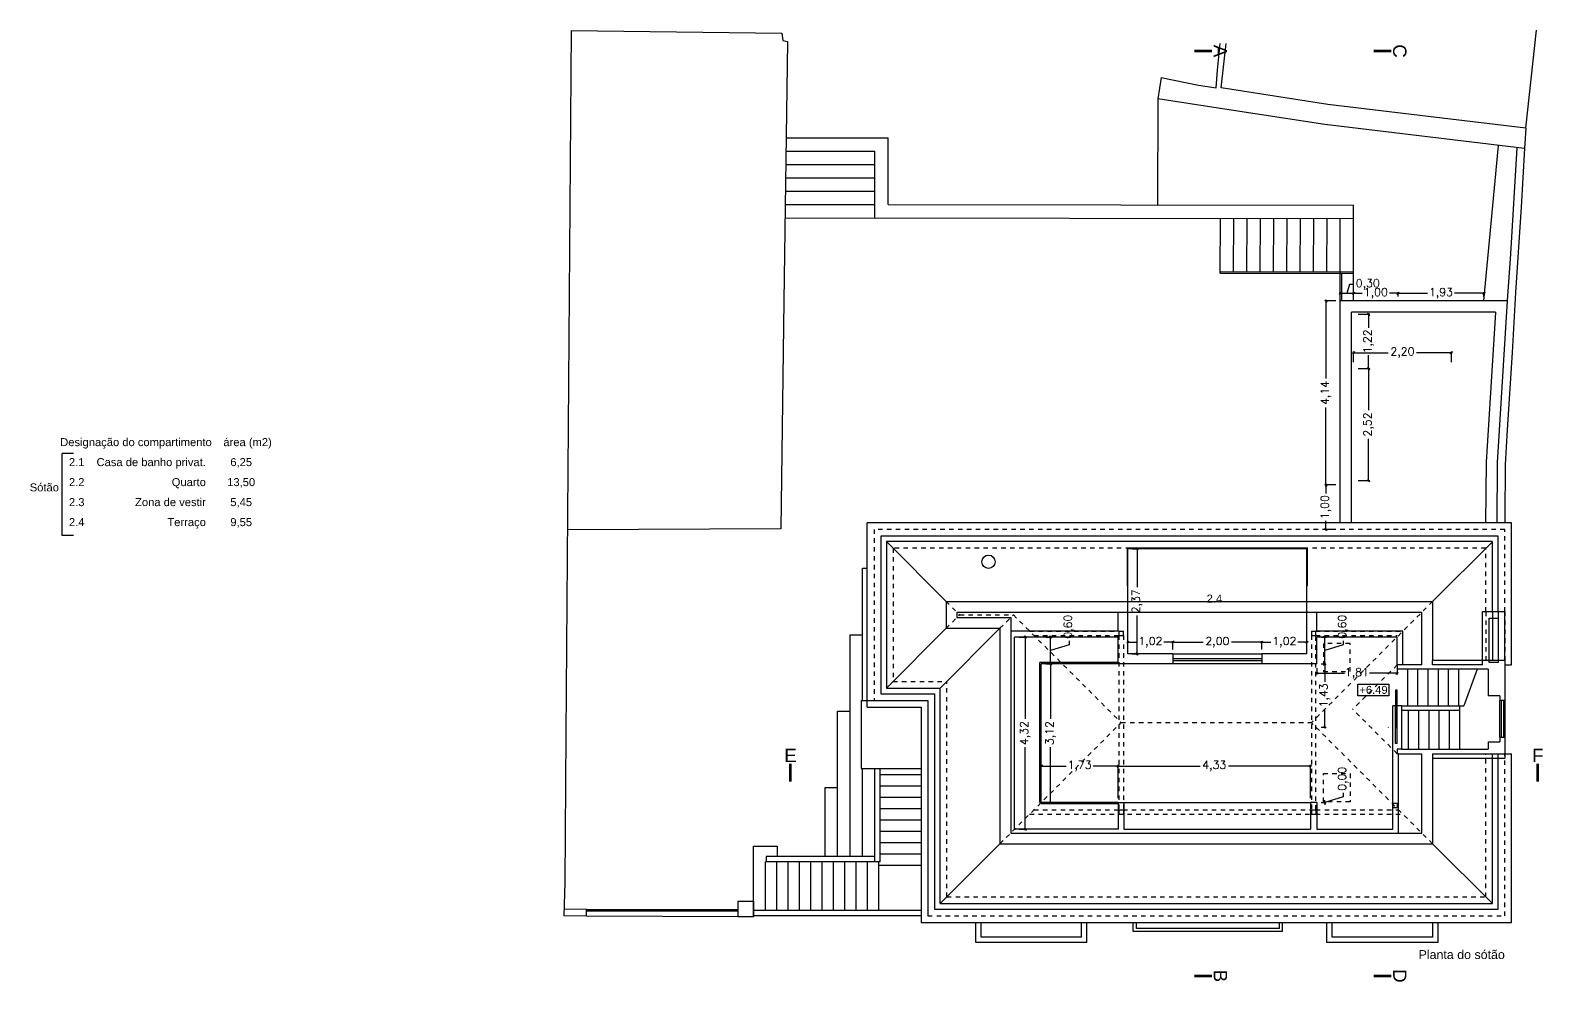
# Model space of a CAD drawing. Header units: millimetres. Extents: x 1778 to 2471, y 1406 to 1876.
# Drawn here: x 1815.65 to 1849.68, y 1670.15 to 1691.56 of the extents above; entities that cross this region are included whole.
import ezdxf
from ezdxf.enums import TextEntityAlignment as Align

# ---------------------------------------------------------------- set-up
doc = ezdxf.new("R2010")
doc.units = ezdxf.units.MM
doc.linetypes.add('HIDDEN', pattern=[9.525, 6.35, -3.175])
for name, color, linetype in [('ARQ_CONSTRUIR_CORTE', 10, 'Continuous'), ('ARQ_CONSTRUIR_VISTA', 30, 'Continuous'), ('ARQ_CONTRUIR_VAOS', 40, 'Continuous'), ('ARQ_DEMOLIR_CORTE', 2, 'Continuous'), ('ARQ_EXISNTENTE_VISTA', 9, 'Continuous'), ('ARQ_EXISTENTE_CORTE', 6, 'Continuous'), ('ARQ_LINHA_CORTE', 4, 'Continuous'), ('ARQ_TEXTO', 3, 'Continuous')]:
    doc.layers.add(name, color=color, linetype=linetype)
doc.layers.add('ARQ_COTAS', color=5, linetype='Continuous', lineweight=0)
doc.styles.add('ROMA1_20', font='romans.shx', dxfattribs={"height": 0.18})
doc.styles.get("Standard").update_dxf_attribs({"font": 'arial.ttf'})
doc.dimstyles.new('1_100', dxfattribs={"dimscale": 0.5, "dimtxt": 0.1, "dimasz": 0.1, "dimexe": 0.05, "dimexo": 0.2, "dimgap": 0.09, "dimtad": 0, "dimzin": 0, "dimtxsty": 'ROMA1_20', "dimblk": 'OBLIQUE', "dimcen": 0.1, "dimdle": 0.05, "dimazin": 0, "dimtfac": 1, "dimtofl": 0, "dimtmove": 1, "dimatfit": 3, "dimldrblk": 'DOTSMALL', "dimfxl": 0.075, "dimtolj": 1, "dimtzin": 0, "dimarcsym": 0})

# ---------------------------------------------------------------- blocks, each defined once
blk = doc.blocks.new('_Oblique')
at = {"color": 0, "linetype": 'ByBlock', "lineweight": -2}
blk.add_line((-0.5, -0.5), (0.5, 0.5), dxfattribs=at)
blk = doc.blocks.new('*D87')
at = {"layer": 'ARQ_COTAS', "color": 0, "lineweight": -2}
for p, q in [((1837.893, 1677.904), (1838.058, 1677.904)), ((1838.033, 1677.929), (1838.033, 1676.062)), ((1838.033, 1673.556), (1838.033, 1675.423)), ((1837.893, 1673.581), (1838.058, 1673.581))]:
    blk.add_line(p, q, dxfattribs=at)
at = {"layer": 'Defpoints', "color": 0}
for p in [(1837.793, 1677.904), (1837.793, 1673.581), (1838.033, 1673.581)]:
    blk.add_point(p, dxfattribs=at)
at = {"layer": 'ARQ_COTAS', "color": 0, "linetype": 'ByBlock', "lineweight": -2, "xscale": 0.05, "yscale": 0.05, "zscale": 0.05}
for p, rotation in [((1838.033, 1677.904), 90), ((1838.033, 1673.581), 270)]:
    blk.add_blockref('_Oblique', p, dxfattribs=dict(at, rotation=rotation))
at = {"layer": 'ARQ_COTAS', "color": 0, "insert": (1838.033, 1675.742), "char_height": 0.18, "attachment_point": 5, "rotation": 90, "style": 'ROMA1_20'}
blk.add_mtext('\\A1;4,32', dxfattribs=at)
blk = doc.blocks.new('_DOTSMALL')
at = {"color": 0, "linetype": 'ByBlock', "const_width": 0.5}
blk.add_lwpolyline([(-0.0625, 0, 1), (0.0625, 0, 1)], format="xyb", close=True, dxfattribs=at)
blk = doc.blocks.new('*D88')
at = {"layer": 'ARQ_COTAS', "color": 0, "lineweight": -2}
for p, q in [((1838.493, 1677.304), (1838.629, 1677.304)), ((1838.604, 1677.329), (1838.604, 1676.062)), ((1838.604, 1674.156), (1838.604, 1675.423)), ((1838.493, 1674.181), (1838.629, 1674.181))]:
    blk.add_line(p, q, dxfattribs=at)
at = {"layer": 'Defpoints', "color": 0}
for p in [(1838.393, 1677.304), (1838.393, 1674.181), (1838.604, 1674.181)]:
    blk.add_point(p, dxfattribs=at)
at = {"layer": 'ARQ_COTAS', "color": 0, "linetype": 'ByBlock', "lineweight": -2, "xscale": 0.05, "yscale": 0.05, "zscale": 0.05}
for p, rotation in [((1838.604, 1677.304), 90), ((1838.604, 1674.181), 270)]:
    blk.add_blockref('_Oblique', p, dxfattribs=dict(at, rotation=rotation))
at = {"layer": 'ARQ_COTAS', "color": 0, "insert": (1838.604, 1675.742), "char_height": 0.18, "attachment_point": 5, "rotation": 90, "style": 'ROMA1_20'}
blk.add_mtext('\\A1;3,12', dxfattribs=at)
blk = doc.blocks.new('*D89')
at = {"layer": 'ARQ_COTAS', "color": 0, "lineweight": -2}
for p, q in [((1838.493, 1677.904), (1838.629, 1677.904)), ((1838.604, 1677.279), (1838.604, 1677.929)), ((1839.018, 1677.728), (1838.604, 1677.604)), ((1839.018, 1677.818), (1839.018, 1677.728)), ((1838.493, 1677.304), (1838.629, 1677.304))]:
    blk.add_line(p, q, dxfattribs=at)
at = {"layer": 'Defpoints', "color": 0}
for p in [(1838.393, 1677.904), (1838.604, 1677.904), (1838.393, 1677.304)]:
    blk.add_point(p, dxfattribs=at)
at = {"layer": 'ARQ_COTAS', "color": 0, "linetype": 'ByBlock', "lineweight": -2, "xscale": 0.05, "yscale": 0.05, "zscale": 0.05}
for p, rotation in [((1838.604, 1677.904), 90), ((1838.604, 1677.304), 270)]:
    blk.add_blockref('_Oblique', p, dxfattribs=dict(at, rotation=rotation))
at = {"layer": 'ARQ_COTAS', "color": 0, "insert": (1839.018, 1678.137), "char_height": 0.18, "attachment_point": 5, "rotation": 90, "style": 'ROMA1_20'}
blk.add_mtext('\\A1;0,60', dxfattribs=at)
blk = doc.blocks.new('*D90')
at = {"layer": 'ARQ_COTAS', "color": 0, "lineweight": -2}
for p, q in [((1840.095, 1675.001), (1841.966, 1675.001)), ((1840.12, 1674.281), (1840.12, 1675.026)), ((1844.475, 1675.001), (1842.604, 1675.001)), ((1844.45, 1674.281), (1844.45, 1675.026))]:
    blk.add_line(p, q, dxfattribs=at)
at = {"layer": 'Defpoints', "color": 0}
for p in [(1844.45, 1675.001), (1840.12, 1674.181), (1844.45, 1674.181)]:
    blk.add_point(p, dxfattribs=at)
at = {"layer": 'ARQ_COTAS', "color": 0, "linetype": 'ByBlock', "lineweight": -2, "xscale": 0.05, "yscale": 0.05, "zscale": 0.05, "rotation": 180}
blk.add_blockref('_Oblique', (1840.12, 1675.001), dxfattribs=at)
at = {"layer": 'ARQ_COTAS', "color": 0, "linetype": 'ByBlock', "lineweight": -2, "xscale": 0.05, "yscale": 0.05, "zscale": 0.05}
blk.add_blockref('_Oblique', (1844.45, 1675.001), dxfattribs=at)
at = {"layer": 'ARQ_COTAS', "color": 0, "insert": (1842.285, 1675.001), "char_height": 0.18, "attachment_point": 5, "style": 'ROMA1_20'}
blk.add_mtext('\\A1;4,33', dxfattribs=at)
blk = doc.blocks.new('*D91')
at = {"layer": 'ARQ_COTAS', "color": 0, "lineweight": -2}
for p, q in [((1838.368, 1675.001), (1838.95, 1675.001)), ((1838.393, 1674.381), (1838.393, 1675.026)), ((1840.145, 1675.001), (1839.563, 1675.001)), ((1840.12, 1674.381), (1840.12, 1675.026))]:
    blk.add_line(p, q, dxfattribs=at)
at = {"layer": 'Defpoints', "color": 0}
for p in [(1838.393, 1675.001), (1838.393, 1674.281), (1840.12, 1674.281)]:
    blk.add_point(p, dxfattribs=at)
at = {"layer": 'ARQ_COTAS', "color": 0, "linetype": 'ByBlock', "lineweight": -2, "xscale": 0.05, "yscale": 0.05, "zscale": 0.05, "rotation": 180}
blk.add_blockref('_Oblique', (1838.393, 1675.001), dxfattribs=at)
at = {"layer": 'ARQ_COTAS', "color": 0, "linetype": 'ByBlock', "lineweight": -2, "xscale": 0.05, "yscale": 0.05, "zscale": 0.05}
blk.add_blockref('_Oblique', (1840.12, 1675.001), dxfattribs=at)
at = {"layer": 'ARQ_COTAS', "color": 0, "insert": (1839.256, 1675.001), "char_height": 0.18, "attachment_point": 5, "style": 'ROMA1_20'}
blk.add_mtext('\\A1;1,73', dxfattribs=at)
blk = doc.blocks.new('*D92')
at = {"layer": 'ARQ_COTAS', "color": 0, "lineweight": -2}
for p, q in [((1844.565, 1677.088), (1845.214, 1677.088)), ((1844.59, 1677.204), (1844.59, 1677.063)), ((1846.424, 1677.088), (1845.775, 1677.088)), ((1846.399, 1677.204), (1846.399, 1677.063))]:
    blk.add_line(p, q, dxfattribs=at)
at = {"layer": 'Defpoints', "color": 0}
for p in [(1844.59, 1677.304), (1846.399, 1677.304), (1846.399, 1677.088)]:
    blk.add_point(p, dxfattribs=at)
at = {"layer": 'ARQ_COTAS', "color": 0, "linetype": 'ByBlock', "lineweight": -2, "xscale": 0.05, "yscale": 0.05, "zscale": 0.05, "rotation": 180}
blk.add_blockref('_Oblique', (1844.59, 1677.088), dxfattribs=at)
at = {"layer": 'ARQ_COTAS', "color": 0, "linetype": 'ByBlock', "lineweight": -2, "xscale": 0.05, "yscale": 0.05, "zscale": 0.05}
blk.add_blockref('_Oblique', (1846.399, 1677.088), dxfattribs=at)
at = {"layer": 'ARQ_COTAS', "color": 0, "insert": (1845.494, 1677.088), "char_height": 0.18, "attachment_point": 5, "style": 'ROMA1_20'}
blk.add_mtext('\\A1;1,81', dxfattribs=at)
blk = doc.blocks.new('*D93')
at = {"layer": 'ARQ_COTAS', "color": 0, "lineweight": -2}
for p, q in [((1845.187, 1674.395), (1845.187, 1674.305)), ((1844.69, 1674.181), (1844.798, 1674.181)), ((1844.69, 1674.181), (1844.798, 1674.181)), ((1845.187, 1674.305), (1844.773, 1674.181)), ((1844.773, 1674.181), (1844.773, 1674.231)), ((1844.773, 1674.156), (1844.773, 1674.206)), ((1844.773, 1674.181), (1844.773, 1674.131))]:
    blk.add_line(p, q, dxfattribs=at)
at = {"layer": 'Defpoints', "color": 0}
for p in [(1844.59, 1674.181), (1844.59, 1674.181), (1844.773, 1674.181)]:
    blk.add_point(p, dxfattribs=at)
at = {"layer": 'ARQ_COTAS', "color": 0, "linetype": 'ByBlock', "lineweight": -2, "xscale": 0.05, "yscale": 0.05, "zscale": 0.05}
for rotation in [90, 270]:
    blk.add_blockref('_Oblique', (1844.773, 1674.181), dxfattribs=dict(at, rotation=rotation))
at = {"layer": 'ARQ_COTAS', "color": 0, "insert": (1845.187, 1674.714), "char_height": 0.18, "attachment_point": 5, "rotation": 90, "style": 'ROMA1_20'}
blk.add_mtext('\\A1;0,00', dxfattribs=at)
blk = doc.blocks.new('*D94')
at = {"layer": 'ARQ_COTAS', "color": 0, "lineweight": -2}
for p, q in [((1844.69, 1677.304), (1844.798, 1677.304)), ((1844.773, 1677.329), (1844.773, 1676.897)), ((1844.773, 1675.853), (1844.773, 1676.284)), ((1844.69, 1675.878), (1844.798, 1675.878))]:
    blk.add_line(p, q, dxfattribs=at)
at = {"layer": 'Defpoints', "color": 0}
for p in [(1844.59, 1677.304), (1844.773, 1677.304), (1844.59, 1675.878)]:
    blk.add_point(p, dxfattribs=at)
at = {"layer": 'ARQ_COTAS', "color": 0, "linetype": 'ByBlock', "lineweight": -2, "xscale": 0.05, "yscale": 0.05, "zscale": 0.05}
for p, rotation in [((1844.773, 1677.304), 90), ((1844.773, 1675.878), 270)]:
    blk.add_blockref('_Oblique', p, dxfattribs=dict(at, rotation=rotation))
at = {"layer": 'ARQ_COTAS', "color": 0, "insert": (1844.773, 1676.591), "char_height": 0.18, "attachment_point": 5, "rotation": 90, "style": 'ROMA1_20'}
blk.add_mtext('\\A1;1,43', dxfattribs=at)
blk = doc.blocks.new('*D95')
at = {"layer": 'ARQ_COTAS', "color": 0, "lineweight": -2}
for p, q in [((1844.69, 1677.904), (1844.798, 1677.904)), ((1844.773, 1677.279), (1844.773, 1677.929)), ((1845.187, 1677.728), (1844.773, 1677.604)), ((1845.187, 1677.818), (1845.187, 1677.728)), ((1844.69, 1677.304), (1844.798, 1677.304))]:
    blk.add_line(p, q, dxfattribs=at)
at = {"layer": 'Defpoints', "color": 0}
for p in [(1844.59, 1677.904), (1844.773, 1677.904), (1844.59, 1677.304)]:
    blk.add_point(p, dxfattribs=at)
at = {"layer": 'ARQ_COTAS', "color": 0, "linetype": 'ByBlock', "lineweight": -2, "xscale": 0.05, "yscale": 0.05, "zscale": 0.05}
for p, rotation in [((1844.773, 1677.904), 90), ((1844.773, 1677.304), 270)]:
    blk.add_blockref('_Oblique', p, dxfattribs=dict(at, rotation=rotation))
at = {"layer": 'ARQ_COTAS', "color": 0, "insert": (1845.187, 1678.137), "char_height": 0.18, "attachment_point": 5, "rotation": 90, "style": 'ROMA1_20'}
blk.add_mtext('\\A1;0,60', dxfattribs=at)
blk = doc.blocks.new('*D96')
at = {"layer": 'ARQ_COTAS', "color": 0, "lineweight": -2}
for p, q in [((1840.315, 1677.788), (1840.541, 1677.788)), ((1840.34, 1677.624), (1840.34, 1677.813)), ((1841.38, 1677.788), (1841.154, 1677.788)), ((1841.355, 1677.624), (1841.355, 1677.813))]:
    blk.add_line(p, q, dxfattribs=at)
at = {"layer": 'Defpoints', "color": 0}
for p in [(1841.355, 1677.788), (1840.34, 1677.524), (1841.355, 1677.524)]:
    blk.add_point(p, dxfattribs=at)
at = {"layer": 'ARQ_COTAS', "color": 0, "linetype": 'ByBlock', "lineweight": -2, "xscale": 0.05, "yscale": 0.05, "zscale": 0.05, "rotation": 180}
blk.add_blockref('_Oblique', (1840.34, 1677.788), dxfattribs=at)
at = {"layer": 'ARQ_COTAS', "color": 0, "linetype": 'ByBlock', "lineweight": -2, "xscale": 0.05, "yscale": 0.05, "zscale": 0.05}
blk.add_blockref('_Oblique', (1841.355, 1677.788), dxfattribs=at)
at = {"layer": 'ARQ_COTAS', "color": 0, "insert": (1840.848, 1677.788), "char_height": 0.18, "attachment_point": 5, "style": 'ROMA1_20'}
blk.add_mtext('\\A1;1,02', dxfattribs=at)
blk = doc.blocks.new('*D97')
at = {"layer": 'ARQ_COTAS', "color": 0, "lineweight": -2}
for p, q in [((1841.33, 1677.788), (1842.036, 1677.788)), ((1841.355, 1677.624), (1841.355, 1677.813)), ((1843.38, 1677.788), (1842.674, 1677.788)), ((1843.355, 1677.624), (1843.355, 1677.813))]:
    blk.add_line(p, q, dxfattribs=at)
at = {"layer": 'Defpoints', "color": 0}
for p in [(1843.355, 1677.788), (1841.355, 1677.524), (1843.355, 1677.524)]:
    blk.add_point(p, dxfattribs=at)
at = {"layer": 'ARQ_COTAS', "color": 0, "linetype": 'ByBlock', "lineweight": -2, "xscale": 0.05, "yscale": 0.05, "zscale": 0.05, "rotation": 180}
blk.add_blockref('_Oblique', (1841.355, 1677.788), dxfattribs=at)
at = {"layer": 'ARQ_COTAS', "color": 0, "linetype": 'ByBlock', "lineweight": -2, "xscale": 0.05, "yscale": 0.05, "zscale": 0.05}
blk.add_blockref('_Oblique', (1843.355, 1677.788), dxfattribs=at)
at = {"layer": 'ARQ_COTAS', "color": 0, "insert": (1842.355, 1677.788), "char_height": 0.18, "attachment_point": 5, "style": 'ROMA1_20'}
blk.add_mtext('\\A1;2,00', dxfattribs=at)
blk = doc.blocks.new('*D98')
at = {"layer": 'ARQ_COTAS', "color": 0, "lineweight": -2}
for p, q in [((1843.33, 1677.788), (1843.556, 1677.788)), ((1843.355, 1677.624), (1843.355, 1677.813)), ((1844.395, 1677.788), (1844.169, 1677.788)), ((1844.37, 1677.624), (1844.37, 1677.813))]:
    blk.add_line(p, q, dxfattribs=at)
at = {"layer": 'Defpoints', "color": 0}
for p in [(1844.37, 1677.788), (1843.355, 1677.524), (1844.37, 1677.524)]:
    blk.add_point(p, dxfattribs=at)
at = {"layer": 'ARQ_COTAS', "color": 0, "linetype": 'ByBlock', "lineweight": -2, "xscale": 0.05, "yscale": 0.05, "zscale": 0.05, "rotation": 180}
blk.add_blockref('_Oblique', (1843.355, 1677.788), dxfattribs=at)
at = {"layer": 'ARQ_COTAS', "color": 0, "linetype": 'ByBlock', "lineweight": -2, "xscale": 0.05, "yscale": 0.05, "zscale": 0.05}
blk.add_blockref('_Oblique', (1844.37, 1677.788), dxfattribs=at)
at = {"layer": 'ARQ_COTAS', "color": 0, "insert": (1843.863, 1677.788), "char_height": 0.18, "attachment_point": 5, "style": 'ROMA1_20'}
blk.add_mtext('\\A1;1,02', dxfattribs=at)
blk = doc.blocks.new('*D99')
at = {"layer": 'ARQ_COTAS', "color": 0, "lineweight": -2}
for p, q in [((1840.44, 1679.891), (1840.574, 1679.891)), ((1840.549, 1679.916), (1840.549, 1679.027)), ((1840.549, 1677.499), (1840.549, 1678.388)), ((1840.44, 1677.524), (1840.574, 1677.524))]:
    blk.add_line(p, q, dxfattribs=at)
at = {"layer": 'Defpoints', "color": 0}
for p in [(1840.34, 1679.891), (1840.549, 1679.891), (1840.34, 1677.524)]:
    blk.add_point(p, dxfattribs=at)
at = {"layer": 'ARQ_COTAS', "color": 0, "linetype": 'ByBlock', "lineweight": -2, "xscale": 0.05, "yscale": 0.05, "zscale": 0.05}
for p, rotation in [((1840.549, 1679.891), 90), ((1840.549, 1677.524), 270)]:
    blk.add_blockref('_Oblique', p, dxfattribs=dict(at, rotation=rotation))
at = {"layer": 'ARQ_COTAS', "color": 0, "insert": (1840.549, 1678.707), "char_height": 0.18, "attachment_point": 5, "rotation": 90, "style": 'ROMA1_20'}
blk.add_mtext('\\A1;2,37', dxfattribs=at)
blk = doc.blocks.new('*D261')
at = {"layer": 'ARQ_COTAS', "color": 0, "lineweight": -2}
for p, q in [((1845.095, 1685.641), (1845.445, 1685.641)), ((1845.12, 1685.568), (1845.12, 1685.666)), ((1845.33, 1685.841), (1845.27, 1685.641)), ((1845.42, 1685.841), (1845.33, 1685.841)), ((1845.42, 1685.568), (1845.42, 1685.666))]:
    blk.add_line(p, q, dxfattribs=at)
at = {"layer": 'Defpoints', "color": 0}
for p in [(1845.42, 1685.641), (1845.12, 1685.468), (1845.42, 1685.468)]:
    blk.add_point(p, dxfattribs=at)
at = {"layer": 'ARQ_COTAS', "color": 0, "linetype": 'ByBlock', "lineweight": -2, "xscale": 0.05, "yscale": 0.05, "zscale": 0.05, "rotation": 180}
blk.add_blockref('_Oblique', (1845.12, 1685.641), dxfattribs=at)
at = {"layer": 'ARQ_COTAS', "color": 0, "linetype": 'ByBlock', "lineweight": -2, "xscale": 0.05, "yscale": 0.05, "zscale": 0.05}
blk.add_blockref('_Oblique', (1845.42, 1685.641), dxfattribs=at)
at = {"layer": 'ARQ_COTAS', "color": 0, "insert": (1845.739, 1685.841), "char_height": 0.18, "attachment_point": 5, "style": 'ROMA1_20'}
blk.add_mtext('\\A1;0,30', dxfattribs=at)
blk = doc.blocks.new('*D262')
at = {"layer": 'ARQ_COTAS', "color": 0, "lineweight": -2}
for p, q in [((1845.395, 1685.641), (1845.614, 1685.641)), ((1845.42, 1685.568), (1845.42, 1685.666)), ((1846.445, 1685.641), (1846.226, 1685.641)), ((1846.42, 1685.568), (1846.42, 1685.666))]:
    blk.add_line(p, q, dxfattribs=at)
at = {"layer": 'Defpoints', "color": 0}
for p in [(1846.42, 1685.641), (1845.42, 1685.468), (1846.42, 1685.468)]:
    blk.add_point(p, dxfattribs=at)
at = {"layer": 'ARQ_COTAS', "color": 0, "linetype": 'ByBlock', "lineweight": -2, "xscale": 0.05, "yscale": 0.05, "zscale": 0.05, "rotation": 180}
blk.add_blockref('_Oblique', (1845.42, 1685.641), dxfattribs=at)
at = {"layer": 'ARQ_COTAS', "color": 0, "linetype": 'ByBlock', "lineweight": -2, "xscale": 0.05, "yscale": 0.05, "zscale": 0.05}
blk.add_blockref('_Oblique', (1846.42, 1685.641), dxfattribs=at)
at = {"layer": 'ARQ_COTAS', "color": 0, "insert": (1845.92, 1685.641), "char_height": 0.18, "attachment_point": 5, "style": 'ROMA1_20'}
blk.add_mtext('\\A1;1,00', dxfattribs=at)
blk = doc.blocks.new('*D263')
at = {"layer": 'ARQ_COTAS', "color": 0, "lineweight": -2}
for p, q in [((1845.52, 1685.168), (1845.784, 1685.168)), ((1845.759, 1685.193), (1845.759, 1684.864)), ((1845.759, 1683.923), (1845.759, 1684.251)), ((1845.52, 1683.948), (1845.784, 1683.948))]:
    blk.add_line(p, q, dxfattribs=at)
at = {"layer": 'Defpoints', "color": 0}
for p in [(1845.42, 1685.168), (1845.42, 1683.948), (1845.759, 1683.948)]:
    blk.add_point(p, dxfattribs=at)
at = {"layer": 'ARQ_COTAS', "color": 0, "linetype": 'ByBlock', "lineweight": -2, "xscale": 0.05, "yscale": 0.05, "zscale": 0.05}
for p, rotation in [((1845.759, 1685.168), 90), ((1845.759, 1683.948), 270)]:
    blk.add_blockref('_Oblique', p, dxfattribs=dict(at, rotation=rotation))
at = {"layer": 'ARQ_COTAS', "color": 0, "insert": (1845.759, 1684.558), "char_height": 0.18, "attachment_point": 5, "rotation": 90, "style": 'ROMA1_20'}
blk.add_mtext('\\A1;1,22', dxfattribs=at)
blk = doc.blocks.new('*D264')
at = {"layer": 'ARQ_COTAS', "color": 0, "lineweight": -2}
for p, q in [((1845.52, 1683.948), (1845.784, 1683.948)), ((1845.759, 1683.973), (1845.759, 1683.007)), ((1845.759, 1681.403), (1845.759, 1682.368)), ((1845.52, 1681.428), (1845.784, 1681.428))]:
    blk.add_line(p, q, dxfattribs=at)
at = {"layer": 'Defpoints', "color": 0}
for p in [(1845.42, 1683.948), (1845.42, 1681.428), (1845.759, 1681.428)]:
    blk.add_point(p, dxfattribs=at)
at = {"layer": 'ARQ_COTAS', "color": 0, "linetype": 'ByBlock', "lineweight": -2, "xscale": 0.05, "yscale": 0.05, "zscale": 0.05}
for p, rotation in [((1845.759, 1683.948), 90), ((1845.759, 1681.428), 270)]:
    blk.add_blockref('_Oblique', p, dxfattribs=dict(at, rotation=rotation))
at = {"layer": 'ARQ_COTAS', "color": 0, "insert": (1845.759, 1682.688), "char_height": 0.18, "attachment_point": 5, "rotation": 90, "style": 'ROMA1_20'}
blk.add_mtext('\\A1;2,52', dxfattribs=at)
blk = doc.blocks.new('*D265')
at = {"layer": 'ARQ_COTAS', "color": 0, "lineweight": -2}
for p, q in [((1845.395, 1684.304), (1846.201, 1684.304)), ((1845.42, 1684.089), (1845.42, 1684.329)), ((1847.645, 1684.304), (1846.839, 1684.304)), ((1847.62, 1684.089), (1847.62, 1684.329))]:
    blk.add_line(p, q, dxfattribs=at)
at = {"layer": 'Defpoints', "color": 0}
for p in [(1847.62, 1684.304), (1845.42, 1683.989), (1847.62, 1683.989)]:
    blk.add_point(p, dxfattribs=at)
at = {"layer": 'ARQ_COTAS', "color": 0, "linetype": 'ByBlock', "lineweight": -2, "xscale": 0.05, "yscale": 0.05, "zscale": 0.05, "rotation": 180}
blk.add_blockref('_Oblique', (1845.42, 1684.304), dxfattribs=at)
at = {"layer": 'ARQ_COTAS', "color": 0, "linetype": 'ByBlock', "lineweight": -2, "xscale": 0.05, "yscale": 0.05, "zscale": 0.05}
blk.add_blockref('_Oblique', (1847.62, 1684.304), dxfattribs=at)
at = {"layer": 'ARQ_COTAS', "color": 0, "insert": (1846.52, 1684.304), "char_height": 0.18, "attachment_point": 5, "style": 'ROMA1_20'}
blk.add_mtext('\\A1;2,20', dxfattribs=at)
blk = doc.blocks.new('*D266')
at = {"layer": 'ARQ_COTAS', "color": 0, "lineweight": -2}
for p, q in [((1845.02, 1681.328), (1844.773, 1681.328)), ((1844.798, 1681.353), (1844.798, 1681.134)), ((1844.798, 1680.303), (1844.798, 1680.521)), ((1845.02, 1680.328), (1844.773, 1680.328))]:
    blk.add_line(p, q, dxfattribs=at)
at = {"layer": 'Defpoints', "color": 0}
for p in [(1845.12, 1681.328), (1844.798, 1680.328), (1845.12, 1680.328)]:
    blk.add_point(p, dxfattribs=at)
at = {"layer": 'ARQ_COTAS', "color": 0, "linetype": 'ByBlock', "lineweight": -2, "xscale": 0.05, "yscale": 0.05, "zscale": 0.05}
for p, rotation in [((1844.798, 1681.328), 90), ((1844.798, 1680.328), 270)]:
    blk.add_blockref('_Oblique', p, dxfattribs=dict(at, rotation=rotation))
at = {"layer": 'ARQ_COTAS', "color": 0, "insert": (1844.798, 1680.828), "char_height": 0.18, "attachment_point": 5, "rotation": 90, "style": 'ROMA1_20'}
blk.add_mtext('\\A1;1,00', dxfattribs=at)
blk = doc.blocks.new('*D267')
at = {"layer": 'ARQ_COTAS', "color": 0, "lineweight": -2}
for p, q in [((1846.395, 1685.641), (1847.08, 1685.641)), ((1846.42, 1685.568), (1846.42, 1685.666)), ((1848.377, 1685.641), (1847.693, 1685.641)), ((1848.352, 1685.568), (1848.352, 1685.666))]:
    blk.add_line(p, q, dxfattribs=at)
at = {"layer": 'Defpoints', "color": 0}
for p in [(1848.352, 1685.641), (1846.42, 1685.468), (1848.352, 1685.468)]:
    blk.add_point(p, dxfattribs=at)
at = {"layer": 'ARQ_COTAS', "color": 0, "linetype": 'ByBlock', "lineweight": -2, "xscale": 0.05, "yscale": 0.05, "zscale": 0.05, "rotation": 180}
blk.add_blockref('_Oblique', (1846.42, 1685.641), dxfattribs=at)
at = {"layer": 'ARQ_COTAS', "color": 0, "linetype": 'ByBlock', "lineweight": -2, "xscale": 0.05, "yscale": 0.05, "zscale": 0.05}
blk.add_blockref('_Oblique', (1848.352, 1685.641), dxfattribs=at)
at = {"layer": 'ARQ_COTAS', "color": 0, "insert": (1847.386, 1685.641), "char_height": 0.18, "attachment_point": 5, "style": 'ROMA1_20'}
blk.add_mtext('\\A1;1,93', dxfattribs=at)
blk = doc.blocks.new('*D268')
at = {"layer": 'ARQ_COTAS', "color": 0, "lineweight": -2}
for p, q in [((1845.02, 1685.468), (1844.773, 1685.468)), ((1844.798, 1685.493), (1844.798, 1683.721)), ((1844.798, 1681.303), (1844.798, 1683.074)), ((1845.02, 1681.328), (1844.773, 1681.328))]:
    blk.add_line(p, q, dxfattribs=at)
at = {"layer": 'Defpoints', "color": 0}
for p in [(1845.12, 1685.468), (1844.798, 1681.328), (1845.12, 1681.328)]:
    blk.add_point(p, dxfattribs=at)
at = {"layer": 'ARQ_COTAS', "color": 0, "linetype": 'ByBlock', "lineweight": -2, "xscale": 0.05, "yscale": 0.05, "zscale": 0.05}
for p, rotation in [((1844.798, 1685.468), 90), ((1844.798, 1681.328), 270)]:
    blk.add_blockref('_Oblique', p, dxfattribs=dict(at, rotation=rotation))
at = {"layer": 'ARQ_COTAS', "color": 0, "insert": (1844.798, 1683.398), "char_height": 0.18, "attachment_point": 5, "rotation": 90, "style": 'ROMA1_20'}
blk.add_mtext('\\A1;4,14', dxfattribs=at)

msp = doc.modelspace()

# ---------------------------------------------------------------- linework, layer by layer
at = {"layer": 'ARQ_CONSTRUIR_CORTE'}
for p, q in [((1840.12, 1678.034), (1840.12, 1678.463)), ((1840.34, 1677.524), (1840.34, 1678.705)), ((1844.37, 1677.524), (1844.37, 1678.705)), ((1844.59, 1678.034), (1844.59, 1678.463)), ((1840.12, 1678.034), (1837.705, 1678.034)), ((1837.793, 1673.581), (1837.793, 1677.904)), ((1840.12, 1677.904), (1837.793, 1677.904)), ((1840.12, 1677.304), (1840.12, 1677.904)), ((1846.529, 1678.034), (1844.59, 1678.034)), ((1844.59, 1677.304), (1844.59, 1677.904)), ((1846.399, 1677.904), (1844.59, 1677.904)), ((1846.4, 1677.278), (1846.399, 1677.904)), ((1846.529, 1677.278), (1846.529, 1678.034)), ((1841.355, 1677.524), (1840.34, 1677.524)), ((1841.355, 1677.524), (1841.355, 1677.304)), ((1844.37, 1677.524), (1843.355, 1677.524)), ((1843.355, 1677.524), (1843.355, 1677.304)), ((1848.82, 1677.378), (1847.197, 1677.378)), ((1841.355, 1677.304), (1840.12, 1677.304)), ((1844.59, 1677.304), (1843.355, 1677.304)), ((1846.3, 1673.581), (1846.3, 1676.358)), ((1846.36, 1676.358), (1846.3, 1676.358)), ((1846.36, 1675.508), (1846.36, 1676.358)), ((1846.4, 1675.508), (1846.4, 1676.358)), ((1846.5, 1676.358), (1846.4, 1676.358)), ((1846.5, 1676.358), (1846.5, 1675.378)), ((1846.4, 1675.508), (1846.36, 1675.508)), ((1846.43, 1673.492), (1846.43, 1675.278)), ((1847.196, 1675.178), (1848.82, 1675.178)), ((1848.82, 1675.278), (1848.82, 1675.178)), ((1840.12, 1674.181), (1840.12, 1673.581)), ((1840.12, 1674.181), (1840.25, 1674.181)), ((1840.25, 1674.181), (1840.25, 1673.581)), ((1844.45, 1674.181), (1844.45, 1673.581)), ((1844.59, 1674.181), (1844.45, 1674.181)), ((1844.59, 1674.181), (1844.59, 1673.581)), ((1840.12, 1673.581), (1837.793, 1673.581)), ((1840.25, 1673.581), (1844.45, 1673.581)), ((1844.59, 1673.581), (1846.3, 1673.581))]:
    msp.add_line(p, q, dxfattribs=at)
at = {"layer": 'ARQ_CONSTRUIR_VISTA'}
for p, q in [((1831.117, 1691.515), (1831.117, 1691.515)), ((1841.088, 1690.499), (1841.013, 1690.014)), ((1841.013, 1690.014), (1841.01, 1687.629)), ((1832.652, 1689.141), (1834.949, 1689.138)), ((1834.947, 1687.638), (1834.949, 1689.138)), ((1832.648, 1688.841), (1834.649, 1688.838)), ((1834.647, 1687.338), (1834.649, 1688.838)), ((1832.644, 1688.541), (1834.649, 1688.538)), ((1832.636, 1687.941), (1834.648, 1687.938)), ((1832.64, 1688.241), (1834.648, 1688.238)), ((1832.632, 1687.641), (1834.647, 1687.638)), ((1834.947, 1687.638), (1845.42, 1687.622)), ((1845.42, 1685.468), (1845.42, 1687.622)), ((1832.628, 1687.341), (1845.42, 1687.322)), ((1842.42, 1686.091), (1842.422, 1687.326)), ((1842.72, 1686.126), (1842.722, 1687.326)), ((1843.02, 1686.126), (1843.022, 1687.326)), ((1843.32, 1686.125), (1843.322, 1687.325)), ((1843.62, 1686.125), (1843.622, 1687.325)), ((1843.92, 1686.124), (1843.922, 1687.324)), ((1844.22, 1686.124), (1844.222, 1687.324)), ((1844.52, 1686.123), (1844.522, 1687.323)), ((1844.82, 1686.123), (1844.822, 1687.323)), ((1845.12, 1680.478), (1845.12, 1687.323)), ((1845.155, 1687.323), (1845.155, 1687.323)), ((1842.42, 1686.126), (1845.42, 1686.122)), ((1842.42, 1686.091), (1845.42, 1686.087)), ((1845.155, 1685.468), (1845.155, 1686.087)), ((1848.876, 1685.468), (1845.12, 1685.468)), ((1845.37, 1680.478), (1845.37, 1685.218)), ((1848.61, 1685.218), (1845.37, 1685.218)), ((1848.61, 1685.218), (1848.399, 1681.841)), ((1848.876, 1685.468), (1848.649, 1681.832)), ((1848.399, 1681.841), (1848.39, 1680.478)), ((1848.649, 1681.832), (1848.64, 1680.478)), ((1840.33, 1679.056), (1840.33, 1679.901)), ((1844.38, 1679.901), (1840.33, 1679.901)), ((1844.38, 1679.891), (1840.33, 1679.891)), ((1840.34, 1678.705), (1840.34, 1679.901)), ((1844.37, 1678.705), (1844.37, 1679.901)), ((1844.38, 1679.056), (1844.38, 1679.901)), ((1834.37, 1679.453), (1834.479, 1679.453)), ((1834.37, 1676.478), (1834.37, 1679.453)), ((1840.34, 1679.056), (1840.33, 1679.056)), ((1844.38, 1679.056), (1844.37, 1679.056)), ((1848.542, 1678.476), (1848.542, 1677.378)), ((1848.67, 1678.476), (1848.67, 1677.378)), ((1834.09, 1672.968), (1834.09, 1677.955)), ((1834.09, 1677.955), (1834.37, 1677.955)), ((1841.355, 1677.524), (1843.355, 1677.524)), ((1838.363, 1674.181), (1838.363, 1677.334)), ((1840.12, 1677.334), (1838.363, 1677.334)), ((1838.393, 1674.181), (1838.393, 1677.304)), ((1840.12, 1677.304), (1838.393, 1677.304)), ((1843.355, 1677.304), (1841.355, 1677.304)), ((1833.81, 1672.968), (1833.81, 1676.238)), ((1833.81, 1676.238), (1834.09, 1676.238)), ((1834.37, 1672.968), (1834.37, 1674.948)), ((1833.53, 1672.968), (1833.53, 1674.521)), ((1833.53, 1674.521), (1833.81, 1674.521)), ((1840.12, 1674.181), (1838.393, 1674.181)), ((1840.12, 1674.151), (1838.393, 1674.151)), ((1840.25, 1674.181), (1844.45, 1674.181))]:
    msp.add_line(p, q, dxfattribs=at)
at = {"layer": 'ARQ_CONSTRUIR_VISTA', "linetype": 'HIDDEN', "ltscale": 0.01}
for p, q in [((1848.392, 1678.476), (1848.392, 1677.378)), ((1848.82, 1678.476), (1848.82, 1677.378))]:
    msp.add_line(p, q, dxfattribs=at)
for points in [[(1844.74, 1677.126), (1845.34, 1677.126), (1845.34, 1677.762), (1844.74, 1677.762)], [(1844.74, 1674.83), (1845.34, 1674.83), (1845.34, 1674.193), (1844.74, 1674.193)]]:
    msp.add_lwpolyline(points, close=True, dxfattribs=at)
at = {"layer": 'ARQ_CONSTRUIR_VISTA'}
msp.add_circle((1837.205, 1679.598), 0.15, dxfattribs=at)
at = {"layer": 'ARQ_CONTRUIR_VAOS'}
for p, q in [((1841.355, 1677.424), (1843.355, 1677.424)), ((1841.355, 1677.374), (1843.355, 1677.374)), ((1844.79, 1675.878), (1844.79, 1675.868)), ((1846.2, 1675.878), (1846.2, 1675.868))]:
    msp.add_line(p, q, dxfattribs=at)
msp.add_lwpolyline([(1846.4, 1675.858), (1846.4, 1676.708), (1846.36, 1676.708), (1846.36, 1675.858)], close=True, dxfattribs=at)
at = {"layer": 'ARQ_DEMOLIR_CORTE'}
for p, q in [((1840.12, 1678.463), (1844.59, 1678.463)), ((1840.34, 1678.705), (1844.37, 1678.705)), ((1848.32, 1678.476), (1848.82, 1678.476)), ((1848.32, 1677.278), (1848.32, 1678.476)), ((1848.82, 1677.378), (1848.82, 1678.476)), ((1848.47, 1677.328), (1848.47, 1678.326)), ((1848.47, 1678.326), (1848.67, 1678.326)), ((1848.67, 1678.326), (1848.67, 1677.328)), ((1847.197, 1677.278), (1847.197, 1677.378)), ((1846.529, 1677.278), (1846.4, 1677.278)), ((1848.32, 1677.278), (1847.197, 1677.278)), ((1848.67, 1677.328), (1848.47, 1677.328)), ((1846.5, 1675.378), (1846.4, 1675.378)), ((1846.4, 1675.378), (1846.4, 1675.278)), ((1846.43, 1675.278), (1846.4, 1675.278)), ((1847.196, 1675.278), (1848.82, 1675.278)), ((1847.196, 1675.278), (1847.196, 1675.178))]:
    msp.add_line(p, q, dxfattribs=at)
at = {"layer": 'ARQ_EXISNTENTE_VISTA'}
for p, q in [((1827.814, 1691.554), (1827.696, 1675.714)), ((1827.814, 1691.554), (1832.553, 1691.498)), ((1832.553, 1691.498), (1832.581, 1691.333)), ((1832.581, 1691.333), (1832.68, 1691.307)), ((1849.292, 1689.358), (1849.535, 1691.561)), ((1832.681, 1691.299), (1832.603, 1685.465)), ((1832.68, 1691.307), (1832.681, 1691.299)), ((1842.358, 1690.66), (1842.416, 1691.266)), ((1842.441, 1690.262), (1842.552, 1691.266)), ((1842.326, 1690.263), (1842.358, 1690.66)), ((1841.088, 1690.499), (1841.933, 1690.323)), ((1841.933, 1690.323), (1842.326, 1690.263)), ((1842.371, 1689.806), (1841.013, 1690.014)), ((1844.842, 1689.893), (1842.441, 1690.262)), ((1844.772, 1689.437), (1842.371, 1689.806)), ((1849.292, 1689.358), (1844.842, 1689.893)), ((1849.265, 1688.896), (1844.772, 1689.437)), ((1849.292, 1689.358), (1849.265, 1688.896)), ((1848.352, 1685.468), (1848.677, 1688.967)), ((1848.954, 1686.529), (1849.103, 1688.916)), ((1849.265, 1688.896), (1849.188, 1687.578)), ((1849.188, 1687.578), (1849.066, 1685.658)), ((1848.879, 1685.468), (1848.954, 1686.529)), ((1849.066, 1685.658), (1848.985, 1684.307)), ((1832.603, 1685.465), (1832.534, 1680.337)), ((1848.985, 1684.307), (1848.876, 1682.57)), ((1848.876, 1682.57), (1848.831, 1681.791)), ((1848.831, 1681.791), (1848.823, 1680.589)), ((1848.97, 1680.478), (1834.479, 1680.478)), ((1834.479, 1676.327), (1834.479, 1680.478)), ((1848.823, 1680.589), (1848.822, 1680.478)), ((1848.97, 1677.278), (1848.97, 1680.478)), ((1832.534, 1680.337), (1827.731, 1680.321)), ((1848.67, 1680.178), (1834.78, 1680.178)), ((1834.78, 1680.178), (1834.78, 1676.628)), ((1848.67, 1678.476), (1848.67, 1680.178)), ((1834.907, 1680.051), (1836.253, 1678.705)), ((1848.542, 1680.051), (1834.907, 1680.051)), ((1834.907, 1680.051), (1834.907, 1676.754)), ((1848.542, 1680.05), (1847.197, 1678.705)), ((1848.542, 1678.476), (1848.542, 1680.05)), ((1834.907, 1676.754), (1836.253, 1678.101)), ((1836.117, 1676.754), (1837.463, 1678.101)), ((1846.63, 1677.178), (1846.63, 1676.358)), ((1846.86, 1677.178), (1846.86, 1676.358)), ((1847.09, 1677.178), (1847.09, 1676.358)), ((1847.32, 1677.178), (1847.32, 1676.358)), ((1847.55, 1677.178), (1847.55, 1676.358)), ((1847.78, 1677.178), (1847.78, 1676.358)), ((1848.2, 1677.178), (1847.9, 1676.358)), ((1848.82, 1677.278), (1848.97, 1677.278)), ((1834.907, 1676.754), (1836.117, 1676.754)), ((1836.117, 1671.904), (1836.117, 1676.754)), ((1834.339, 1676.478), (1835.84, 1676.478)), ((1834.339, 1676.478), (1834.339, 1674.948)), ((1834.78, 1676.628), (1835.99, 1676.628)), ((1835.84, 1676.478), (1835.84, 1671.628)), ((1835.99, 1676.628), (1835.99, 1671.778)), ((1846.5, 1676.358), (1847.8, 1676.358)), ((1847.8, 1676.358), (1847.8, 1675.378)), ((1847.8, 1676.358), (1847.9, 1676.358)), ((1848.71, 1675.648), (1848.71, 1676.478)), ((1848.743, 1676.478), (1848.743, 1675.648)), ((1848.793, 1676.478), (1848.793, 1675.648)), ((1848.82, 1676.478), (1848.82, 1675.648)), ((1834.479, 1676.327), (1835.689, 1676.327)), ((1835.689, 1676.327), (1835.689, 1671.477)), ((1846.5, 1676.258), (1847.8, 1676.258)), ((1846.65, 1676.258), (1846.65, 1675.378)), ((1846.88, 1676.258), (1846.88, 1675.378)), ((1847.11, 1676.258), (1847.11, 1675.378)), ((1847.34, 1676.258), (1847.34, 1675.378)), ((1847.57, 1676.258), (1847.57, 1675.378)), ((1827.696, 1675.714), (1827.675, 1672.383)), ((1848.542, 1671.904), (1848.542, 1675.278)), ((1848.67, 1671.778), (1848.67, 1675.278)), ((1848.82, 1675.278), (1848.97, 1675.278)), ((1848.97, 1671.477), (1848.97, 1675.278)), ((1834.339, 1674.948), (1835.689, 1674.948)), ((1834.65, 1672.848), (1834.65, 1674.948)), ((1834.77, 1672.848), (1834.77, 1674.948)), ((1834.77, 1674.813), (1835.689, 1674.813)), ((1834.77, 1674.558), (1835.689, 1674.558)), ((1834.77, 1674.303), (1835.689, 1674.303)), ((1834.77, 1674.048), (1835.689, 1674.048)), ((1834.77, 1673.793), (1835.689, 1673.793)), ((1834.77, 1673.538), (1835.689, 1673.538)), ((1831.92, 1671.628), (1831.92, 1673.198)), ((1831.92, 1673.198), (1832.45, 1673.198)), ((1834.65, 1672.968), (1832.2, 1672.968)), ((1832.2, 1672.968), (1832.2, 1672.848)), ((1832.45, 1673.198), (1832.45, 1672.968)), ((1834.77, 1673.283), (1835.689, 1673.283)), ((1834.77, 1673.028), (1835.689, 1673.028)), ((1836.117, 1671.904), (1837.464, 1673.252)), ((1848.543, 1671.904), (1847.196, 1673.252)), ((1832.19, 1671.748), (1832.19, 1672.848)), ((1834.77, 1672.848), (1832.19, 1672.848)), ((1832.445, 1671.748), (1832.445, 1672.848)), ((1832.7, 1671.748), (1832.7, 1672.848)), ((1832.955, 1671.748), (1832.955, 1672.848)), ((1833.21, 1671.748), (1833.21, 1672.848)), ((1833.465, 1671.748), (1833.465, 1672.848)), ((1833.72, 1671.748), (1833.72, 1672.848)), ((1833.975, 1671.748), (1833.975, 1672.848)), ((1834.23, 1671.748), (1834.23, 1672.848)), ((1834.485, 1671.748), (1834.485, 1672.848)), ((1834.74, 1671.748), (1834.74, 1672.848)), ((1834.74, 1672.773), (1835.689, 1672.773)), ((1827.675, 1672.383), (1827.654, 1671.627)), ((1831.57, 1671.608), (1831.57, 1671.958)), ((1831.57, 1671.958), (1831.92, 1671.958)), ((1831.92, 1671.958), (1831.92, 1671.608)), ((1828.16, 1671.625), (1827.654, 1671.627)), ((1828.16, 1671.775), (1827.658, 1671.777)), ((1828.16, 1671.625), (1828.16, 1671.775)), ((1828.16, 1671.775), (1831.57, 1671.775)), ((1828.16, 1671.745), (1831.57, 1671.745)), ((1831.57, 1671.608), (1828.16, 1671.625)), ((1831.92, 1671.608), (1831.57, 1671.608)), ((1835.689, 1671.748), (1831.92, 1671.748)), ((1835.689, 1671.628), (1831.92, 1671.628)), ((1835.99, 1671.778), (1848.67, 1671.778)), ((1836.117, 1671.904), (1848.543, 1671.904)), ((1835.689, 1671.477), (1848.97, 1671.477)), ((1836.92, 1671.028), (1836.92, 1671.478)), ((1837.04, 1671.148), (1837.04, 1671.478)), ((1839.3, 1671.148), (1839.3, 1671.478)), ((1839.42, 1671.028), (1839.42, 1671.478)), ((1840.462, 1671.278), (1840.462, 1671.478)), ((1843.822, 1671.278), (1840.462, 1671.278)), ((1840.532, 1671.348), (1840.532, 1671.478)), ((1843.752, 1671.348), (1840.532, 1671.348)), ((1843.752, 1671.348), (1843.752, 1671.478)), ((1843.822, 1671.278), (1843.822, 1671.478)), ((1844.82, 1671.028), (1844.82, 1671.478)), ((1844.94, 1671.148), (1844.94, 1671.478)), ((1847.2, 1671.148), (1847.2, 1671.478)), ((1847.32, 1671.028), (1847.32, 1671.478)), ((1839.42, 1671.028), (1836.92, 1671.028)), ((1839.3, 1671.148), (1837.04, 1671.148)), ((1847.32, 1671.028), (1844.82, 1671.028)), ((1847.2, 1671.148), (1844.94, 1671.148))]:
    msp.add_line(p, q, dxfattribs=at)
at = {"layer": 'ARQ_EXISNTENTE_VISTA', "linetype": 'HIDDEN', "ltscale": 0.01}
for p, q in [((1848.82, 1680.328), (1834.63, 1680.328)), ((1834.63, 1680.328), (1834.63, 1676.478)), ((1848.82, 1678.476), (1848.82, 1680.328)), ((1848.392, 1679.901), (1835.057, 1679.901)), ((1835.057, 1679.901), (1835.057, 1676.904)), ((1848.392, 1678.476), (1848.392, 1679.901)), ((1836.253, 1678.705), (1836.555, 1678.403)), ((1836.253, 1678.101), (1836.555, 1678.403)), ((1836.555, 1678.403), (1837.765, 1678.403)), ((1837.463, 1678.101), (1837.765, 1678.403)), ((1837.765, 1678.403), (1840.19, 1675.978)), ((1847.197, 1678.705), (1844.47, 1675.978)), ((1838.13, 1678.038), (1840.14, 1678.038)), ((1838.23, 1677.938), (1840.14, 1677.938)), ((1840.14, 1677.938), (1840.14, 1674.018)), ((1840.24, 1677.938), (1840.24, 1674.018)), ((1844.47, 1677.938), (1844.47, 1674.018)), ((1844.57, 1678.038), (1846.53, 1678.038)), ((1844.57, 1677.938), (1846.4, 1677.938)), ((1844.57, 1674.018), (1844.57, 1677.938)), ((1846.4, 1677.278), (1845.4, 1676.278)), ((1835.057, 1676.904), (1836.267, 1676.904)), ((1836.267, 1672.054), (1836.267, 1676.904)), ((1846.4, 1675.278), (1845.4, 1676.278)), ((1837.464, 1673.252), (1840.19, 1675.978)), ((1840.19, 1675.978), (1844.47, 1675.978)), ((1847.196, 1673.252), (1844.47, 1675.978)), ((1848.392, 1672.055), (1848.392, 1675.278)), ((1848.82, 1671.628), (1848.82, 1675.278)), ((1838.23, 1674.018), (1844.47, 1674.018)), ((1844.57, 1674.018), (1846.43, 1674.018)), ((1838.13, 1673.918), (1844.47, 1673.918)), ((1844.57, 1673.918), (1846.53, 1673.918)), ((1836.267, 1672.054), (1848.393, 1672.054)), ((1835.84, 1671.628), (1848.82, 1671.628))]:
    msp.add_line(p, q, dxfattribs=at)
at = {"layer": 'ARQ_EXISTENTE_CORTE'}
for p, q in [((1836.253, 1678.705), (1836.253, 1678.101)), ((1836.253, 1678.705), (1840.34, 1678.705)), ((1836.495, 1678.463), (1836.495, 1678.342)), ((1836.495, 1678.463), (1840.12, 1678.463)), ((1844.37, 1678.705), (1847.197, 1678.705)), ((1844.59, 1678.463), (1846.955, 1678.463)), ((1846.955, 1677.278), (1846.955, 1678.463)), ((1847.197, 1678.705), (1847.197, 1677.378)), ((1836.253, 1678.101), (1837.463, 1678.101)), ((1836.495, 1678.342), (1837.705, 1678.342)), ((1837.463, 1678.101), (1837.463, 1673.252)), ((1837.705, 1678.342), (1837.705, 1673.492)), ((1840.14, 1678.038), (1840.24, 1678.038)), ((1840.14, 1678.038), (1840.14, 1677.938)), ((1840.14, 1677.938), (1840.24, 1677.938)), ((1840.24, 1677.938), (1840.24, 1678.038)), ((1844.47, 1678.038), (1844.57, 1678.038)), ((1844.47, 1678.038), (1844.47, 1677.938)), ((1844.47, 1677.938), (1844.57, 1677.938)), ((1844.57, 1677.938), (1844.57, 1678.038)), ((1848.82, 1677.378), (1848.82, 1676.478)), ((1846.4, 1677.278), (1846.4, 1677.178)), ((1848.45, 1677.178), (1846.4, 1677.178)), ((1846.955, 1677.278), (1846.529, 1677.278)), ((1848.45, 1677.178), (1848.45, 1676.578)), ((1848.71, 1676.578), (1848.45, 1676.578)), ((1848.71, 1676.578), (1848.71, 1676.478)), ((1848.82, 1676.478), (1848.71, 1676.478)), ((1846.5, 1675.378), (1848.45, 1675.378)), ((1848.45, 1675.548), (1848.71, 1675.548)), ((1848.45, 1675.548), (1848.45, 1675.378)), ((1848.71, 1675.648), (1848.82, 1675.648)), ((1848.71, 1675.648), (1848.71, 1675.548)), ((1848.82, 1675.648), (1848.82, 1675.278)), ((1846.43, 1675.278), (1846.957, 1675.278)), ((1846.955, 1673.492), (1846.957, 1675.278)), ((1847.196, 1675.178), (1847.196, 1673.252)), ((1840.14, 1674.018), (1840.14, 1673.918)), ((1840.14, 1674.018), (1840.24, 1674.018)), ((1840.24, 1674.018), (1840.24, 1673.918)), ((1844.47, 1674.018), (1844.57, 1674.018)), ((1844.47, 1674.018), (1844.47, 1673.918)), ((1844.57, 1674.018), (1844.57, 1673.918)), ((1846.3, 1674.168), (1846.4, 1674.168)), ((1846.3, 1674.168), (1846.3, 1674.068)), ((1846.3, 1674.068), (1846.4, 1674.068)), ((1846.4, 1674.168), (1846.4, 1674.068)), ((1840.14, 1673.918), (1840.24, 1673.918)), ((1844.47, 1673.918), (1844.57, 1673.918)), ((1837.705, 1673.492), (1846.955, 1673.492)), ((1837.463, 1673.252), (1847.196, 1673.252))]:
    msp.add_line(p, q, dxfattribs=at)
at = {"layer": 'ARQ_LINHA_CORTE'}
for points in [[(1842.235, 1691.093, 0.06, 0.06, 0), (1841.835, 1691.093, 0, 0, 0), (1841.835, 1689.593, 0, 0, 0)], [(1846.271, 1691.093, 0.06, 0.06, 0), (1845.871, 1691.093, 0, 0, 0), (1845.871, 1689.593, 0, 0, 0)], [(1832.75, 1675.051, 0.06, 0.06, 0), (1832.75, 1674.651, 0, 0, 0), (1834.25, 1674.651, 0, 0, 0)], [(1849.565, 1675.051, 0.06, 0.06, 0), (1849.565, 1674.651, 0, 0, 0), (1848.065, 1674.651, 0, 0, 0)], [(1842.235, 1670.278, 0.06, 0.06, 0), (1841.835, 1670.278, 0, 0, 0), (1841.835, 1671.778, 0, 0, 0)], [(1846.271, 1670.278, 0.06, 0.06, 0), (1845.871, 1670.278, 0, 0, 0), (1845.871, 1671.778, 0, 0, 0)]]:
    msp.add_lwpolyline(points, format="xyseb", dxfattribs=at)
at = {"layer": 'ARQ_TEXTO'}
for p, q in [((1816.366, 1680.193), (1816.366, 1682.036)), ((1816.622, 1682.036), (1816.366, 1682.036)), ((1816.622, 1680.193), (1816.366, 1680.193))]:
    msp.add_line(p, q, dxfattribs=at)
msp.add_lwpolyline([(1845.513, 1676.847), (1846.212, 1676.847), (1846.212, 1676.582), (1845.513, 1676.582)], close=True, dxfattribs=at)

# ---------------------------------------------------------------- texts
at = {"layer": 'ARQ_CONSTRUIR_VISTA'}
msp.add_text('2.4', height=0.18, dxfattribs=at).set_placement((1842.114, 1678.68))
at = {"layer": 'ARQ_LINHA_CORTE'}
for s, p in [('A', (1842.273, 1691.093)), ('C', (1846.309, 1691.093)), ('B', (1842.273, 1670.278)), ('D', (1846.309, 1670.278))]:
    msp.add_text(s, height=0.3, rotation=270, dxfattribs=at).set_placement(p, align=Align.CENTER)
for s, p in [('E', (1832.75, 1675.089)), ('F', (1849.565, 1675.089))]:
    msp.add_text(s, height=0.3, dxfattribs=at).set_placement(p, align=Align.CENTER)
at = {"layer": 'ARQ_TEXTO'}
for s, p in [('Designação do compartimento', (1819.729, 1682.291)), ('Casa de banho privat.', (1819.597, 1681.841)), ('Quarto', (1819.597, 1681.391)), ('Sótão', (1816.291, 1681.273)), ('Zona de vestir', (1819.597, 1680.941)), ('Terraço', (1819.597, 1680.491))]:
    msp.add_text(s, height=0.18, dxfattribs=at).set_placement(p, align=Align.MIDDLE_RIGHT)
for s, p in [('área (m2)', (1820.535, 1682.291)), ('2.1', (1816.691, 1681.841)), ('6,25', (1820.391, 1681.841)), ('2.2', (1816.691, 1681.391)), ('13,50', (1820.391, 1681.391)), ('2.3', (1816.691, 1680.941)), ('5,45', (1820.391, 1680.941)), ('2.4', (1816.691, 1680.491)), ('9,55', (1820.391, 1680.491)), ('+6.49', (1845.868, 1676.715))]:
    msp.add_text(s, height=0.18, dxfattribs=at).set_placement(p, align=Align.MIDDLE_CENTER)
msp.add_text('Planta do sótão', height=0.2, dxfattribs=at).set_placement((1848.823, 1670.658), align=Align.RIGHT)

# ---------------------------------------------------------------- dimensions: what is measured, and where the dimension line sits
at = {"layer": 'ARQ_COTAS'}
for base, p1, p2, picture, middle in [((1845.42, 1685.641), (1845.12, 1685.468), (1845.42, 1685.468), '*D261', (1845.465, 1685.841)), ((1846.42, 1685.641), (1845.42, 1685.468), (1846.42, 1685.468), '*D262', (1845.92, 1685.641)), ((1847.62, 1684.304), (1845.42, 1683.989), (1847.62, 1683.989), '*D265', (1846.52, 1684.304)), ((1841.355000415, 1677.788113928), (1840.340000415, 1677.523953476), (1841.355000415, 1677.523953476), '*D96', (1840.847500415, 1677.788113928)), ((1843.355, 1677.788), (1841.355, 1677.524), (1843.355, 1677.524), '*D97', (1842.355, 1677.788)), ((1844.370000415, 1677.788113928), (1843.355000415, 1677.523953476), (1844.370000415, 1677.523953476), '*D98', (1843.862500415, 1677.788113928)), ((1846.399, 1677.088), (1844.59, 1677.304), (1846.399, 1677.304), '*D92', (1845.494, 1677.088)), ((1838.393, 1675.001), (1840.12, 1674.281), (1838.393, 1674.281), '*D91', (1839.256, 1675.001)), ((1844.45, 1675.001), (1840.12, 1674.181), (1844.45, 1674.181), '*D90', (1842.285, 1675.001))]:
    dim = msp.add_linear_dim(base=base, p1=p1, p2=p2, dimstyle='1_100', dxfattribs=at)
    dim.commit()
    dim.dimension.update_dxf_attribs({"geometry": picture, "text_midpoint": middle})
dim = msp.add_linear_dim(base=(1848.352, 1685.641), p1=(1846.42, 1685.468), p2=(1848.352, 1685.468), dimstyle='1_100', override={"dimtxsty": 'ROMA1_20', "dimldrblk": 'DOTSMALL'}, dxfattribs=at)
dim.commit()
dim.dimension.update_dxf_attribs({"geometry": '*D267', "text_midpoint": (1847.386, 1685.641)})
for base, p1, p2, picture, middle in [((1844.798, 1681.328), (1845.12, 1685.468), (1845.12, 1681.328), '*D268', (1844.798, 1683.398)), ((1845.759, 1683.948), (1845.42, 1685.168), (1845.42, 1683.948), '*D263', (1845.759, 1684.558)), ((1845.759, 1681.428), (1845.42, 1683.948), (1845.42, 1681.428), '*D264', (1845.759, 1682.688)), ((1844.798, 1680.328), (1845.12, 1681.328), (1845.12, 1680.328), '*D266', (1844.798, 1680.828)), ((1840.549, 1679.891), (1840.34, 1677.524), (1840.34, 1679.891), '*D99', (1840.549, 1678.707)), ((1838.604, 1677.904), (1838.393, 1677.304), (1838.393, 1677.904), '*D89', (1839.018, 1677.863)), ((1844.773, 1677.904), (1844.59, 1677.304), (1844.59, 1677.904), '*D95', (1845.187, 1677.863)), ((1838.033, 1673.581), (1837.793, 1677.904), (1837.793, 1673.581), '*D87', (1838.033, 1675.742)), ((1838.604, 1674.181), (1838.393, 1677.304), (1838.393, 1674.181), '*D88', (1838.604, 1675.742)), ((1844.773, 1677.304), (1844.59, 1675.878), (1844.59, 1677.304), '*D94', (1844.773, 1676.591)), ((1844.772976402, 1674.180620143), (1844.590000415, 1674.180620143), (1844.590000415, 1674.180620143), '*D93', (1845.186904974, 1674.439798807))]:
    dim = msp.add_linear_dim(base=base, p1=p1, p2=p2, angle=90, dimstyle='1_100', dxfattribs=at)
    dim.commit()
    dim.dimension.update_dxf_attribs({"geometry": picture, "text_midpoint": middle})

doc.saveas('drawing.dxf')
